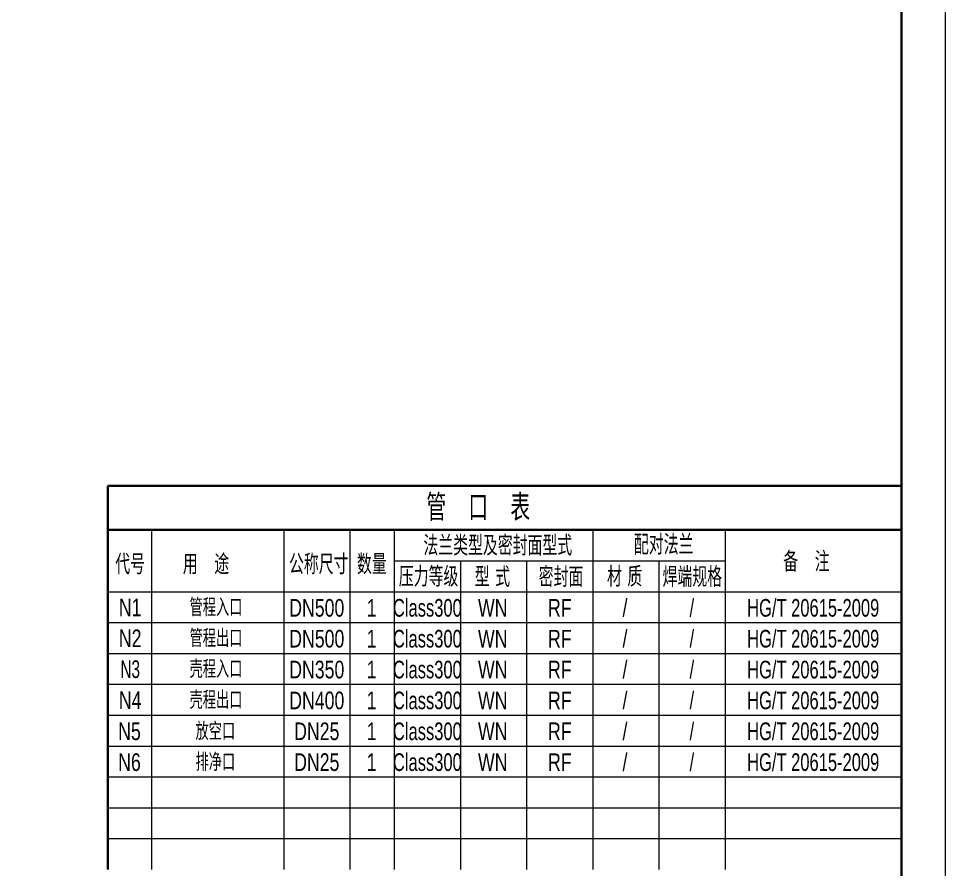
# Model space of a CAD drawing. Header units: millimetres. Extents: x 7175 to 8016, y -341 to 253.
# Drawn here: x 7806 to 8016.3, y -237 to -44 of the extents above; entities that cross this region are included whole.
import ezdxf
from ezdxf.enums import TextEntityAlignment as Align

# ---------------------------------------------------------------- set-up
doc = ezdxf.new("R2010")
doc.units = ezdxf.units.MM
for name, color, linetype, lineweight in [('1粗实线', 7, 'Continuous', 35), ('7文本', 2, 'Continuous', 13), ('9图表', 4, 'Continuous', 13)]:
    doc.layers.add(name, color=color, linetype=linetype, lineweight=lineweight)
doc.styles.add('TEXT', font='ysr.shx', dxfattribs={"width": 0.75, "bigfont": 'hztxt.shx'})
doc.styles.add('技术要求', font='ysr.shx', dxfattribs={"width": 0.75, "bigfont": 'hztxt.shx'})

# ---------------------------------------------------------------- blocks, each defined once
blk = doc.blocks.new('A1-零部件图-LANPEC-AUTOPRINT')
at = {"layer": '1粗实线'}
blk.add_lwpolyline([(-816, 10), (-10, 10), (-10, 584), (-816, 584)], close=True, dxfattribs=at)
at = {"layer": '9图表'}
blk.add_lwpolyline([(-841, 0), (0, 0), (0, 594), (-841, 594)], close=True, dxfattribs=at)

msp = doc.modelspace()

# ---------------------------------------------------------------- linework, layer by layer
at = {"layer": '1粗实线'}
msp.add_line((7826.27, -149.96), (8006.27, -149.96), dxfattribs=at)
for points in [[(7826.27, -149.96), (7826.27, -236.96)], [(8006.27, -149.96), (7826.27, -149.96)], [(8006.27, -159.96), (7826.27, -159.96)], [(8006.27, -163.96), (8006.27, -187.96)], [(8006.27, -163.96), (8006.27, -187.96)], [(8006.27, -187.96), (8006.27, -215.96)], [(8006.27, -187.96), (8006.27, -215.96)]]:
    msp.add_lwpolyline(points, dxfattribs=at)
at = {"layer": '9图表', "color": 4}
for p, q in [((7826.27, -159.96), (8006.27, -159.96)), ((7826.27, -159.96), (8006.27, -159.96)), ((7836.27, -173.96), (7836.27, -159.96)), ((7866.27, -173.96), (7866.27, -159.96)), ((7881.27, -173.96), (7881.27, -159.96)), ((7891.27, -173.96), (7891.27, -159.96)), ((7936.27, -159.96), (7936.27, -173.96)), ((7966.27, -159.96), (7966.27, -173.96)), ((8006.27, -163.96), (8006.27, -187.96)), ((8006.27, -163.96), (8006.27, -187.96)), ((7891.27, -166.96), (7936.27, -166.96)), ((7906.27, -166.96), (7906.27, -173.96)), ((7921.27, -166.96), (7921.27, -173.96)), ((7936.27, -166.96), (7966.27, -166.96)), ((7951.27, -166.96), (7951.27, -173.96)), ((7826.27, -173.96), (8006.27, -173.96)), ((7826.27, -173.96), (8006.27, -173.96)), ((7836.27, -236.96), (7836.27, -173.96)), ((7866.27, -236.96), (7866.27, -173.96)), ((7881.27, -236.96), (7881.27, -173.96)), ((7891.27, -236.96), (7891.27, -173.96)), ((7906.27, -173.96), (7906.27, -236.96)), ((7921.27, -173.96), (7921.27, -236.96)), ((7936.27, -173.96), (7936.27, -236.96)), ((7951.27, -173.96), (7951.27, -236.96)), ((7966.27, -173.96), (7966.27, -236.96)), ((7826.27, -180.96), (8006.27, -180.96)), ((7826.27, -187.96), (8006.27, -187.96)), ((7826.27, -194.96), (8006.27, -194.96)), ((7826.27, -201.96), (8006.27, -201.96)), ((7826.27, -208.96), (8006.27, -208.96)), ((7826.27, -215.96), (8006.27, -215.96)), ((7826.27, -222.96), (8006.27, -222.96)), ((7826.27, -229.96), (8006.27, -229.96))]:
    msp.add_line(p, q, dxfattribs=at)

# ---------------------------------------------------------------- block references
msp.add_blockref('A1-零部件图-LANPEC-AUTOPRINT', (8016.27, -340.96))

# ---------------------------------------------------------------- texts
at = {"layer": '7文本', "lineweight": 15, "style": 'TEXT', "width": 0.75}
for s, height, p in [('管   口   表', 6, (7898.53, -157.89)), ('法兰类型及密封面型式', 4.5, (7897.85, -165.76)), ('配对法兰', 4.5, (7945.61, -165.55)), ('代号', 4.5, (7827.96, -170.01)), ('用   途', 4.5, (7843.29, -170.01)), ('公称尺寸', 4.5, (7867.36, -170.01)), ('数量', 4.5, (7882.78, -170.01)), ('备   注', 4.5, (7979.48, -169.41)), ('压力等级', 4.5, (7892.28, -172.82)), ('型 式', 4.5, (7909.51, -172.89)), ('密封面', 4.5, (7924.01, -172.89)), ('材 质', 4.5, (7939.5, -172.82)), ('焊端规格', 4.5, (7952.1, -172.89))]:
    msp.add_text(s, height=height, dxfattribs=at).set_placement(p)
at = {"layer": '7文本', "style": '技术要求'}
for s, width, p in [('N1', 0.75, (7831.35, -177.53)), ('管程入口', 0.75, (7850.81, -177.53)), ('DN500', 0.75, (7873.67, -177.62)), ('1', 0.75, (7886.12, -177.62)), ('Class300', 0.7, (7898.75, -177.62)), ('WN', 0.75, (7913.58, -177.62)), ('RF', 0.75, (7928.8, -177.62)), ('HG/T 20615-2009', 0.7, (7986.27, -177.62)), ('N2', 0.75, (7831.35, -184.53)), ('管程出口', 0.75, (7850.81, -184.53)), ('DN500', 0.75, (7873.67, -184.62)), ('1', 0.75, (7886.12, -184.62)), ('Class300', 0.7, (7898.75, -184.62)), ('WN', 0.75, (7913.58, -184.62)), ('RF', 0.75, (7928.8, -184.62)), ('HG/T 20615-2009', 0.7, (7986.27, -184.62)), ('壳程入口', 0.75, (7850.81, -191.53)), ('N3', 0.65, (7831.35, -191.53)), ('DN350', 0.75, (7873.67, -191.62)), ('1', 0.75, (7886.12, -191.62)), ('Class300', 0.7, (7898.75, -191.62)), ('WN', 0.75, (7913.58, -191.62)), ('RF', 0.75, (7928.8, -191.62)), ('/', 0.7, (7958.75, -191.62)), ('HG/T 20615-2009', 0.7, (7986.27, -191.62)), ('N4', 0.75, (7831.35, -198.53)), ('壳程出口', 0.75, (7850.81, -198.53)), ('DN400', 0.75, (7873.67, -198.62)), ('1', 0.75, (7886.12, -198.62)), ('Class300', 0.7, (7898.75, -198.62)), ('WN', 0.75, (7913.58, -198.62)), ('RF', 0.75, (7928.8, -198.62)), ('/', 0.7, (7958.75, -198.62)), ('HG/T 20615-2009', 0.7, (7986.27, -198.62)), ('N5', 0.75, (7831.19, -205.62)), ('放空口', 0.75, (7850.66, -205.62)), ('DN25', 0.75, (7873.67, -205.62)), ('1', 0.75, (7886.12, -205.62)), ('Class300', 0.7, (7898.75, -205.62)), ('WN', 0.75, (7913.58, -205.62)), ('RF', 0.75, (7928.8, -205.62)), ('/', 0.7, (7958.75, -205.62)), ('HG/T 20615-2009', 0.7, (7986.27, -205.62)), ('排净口', 0.75, (7850.66, -212.62)), ('N6', 0.75, (7831.19, -212.62)), ('DN25', 0.75, (7873.67, -212.62)), ('1', 0.75, (7886.12, -212.62)), ('Class300', 0.7, (7898.75, -212.62)), ('WN', 0.75, (7913.58, -212.62)), ('RF', 0.75, (7928.8, -212.62)), ('/', 0.7, (7958.75, -212.62)), ('HG/T 20615-2009', 0.7, (7986.27, -212.62))]:
    msp.add_text(s, height=4, dxfattribs=dict(at, width=width)).set_placement(p, align=Align.MIDDLE_CENTER)
at = {"layer": '7文本', "color": 2, "style": '技术要求'}
for width, p in [(0.75, (7943.58, -177.62)), (0.7, (7958.75, -177.62)), (0.75, (7943.58, -184.62)), (0.7, (7958.75, -184.62)), (0.75, (7943.58, -191.62)), (0.75, (7943.58, -198.62)), (0.75, (7943.58, -205.62)), (0.75, (7943.58, -212.62))]:
    msp.add_text('/', height=4, dxfattribs=dict(at, width=width)).set_placement(p, align=Align.MIDDLE_CENTER)

doc.saveas('drawing.dxf')
